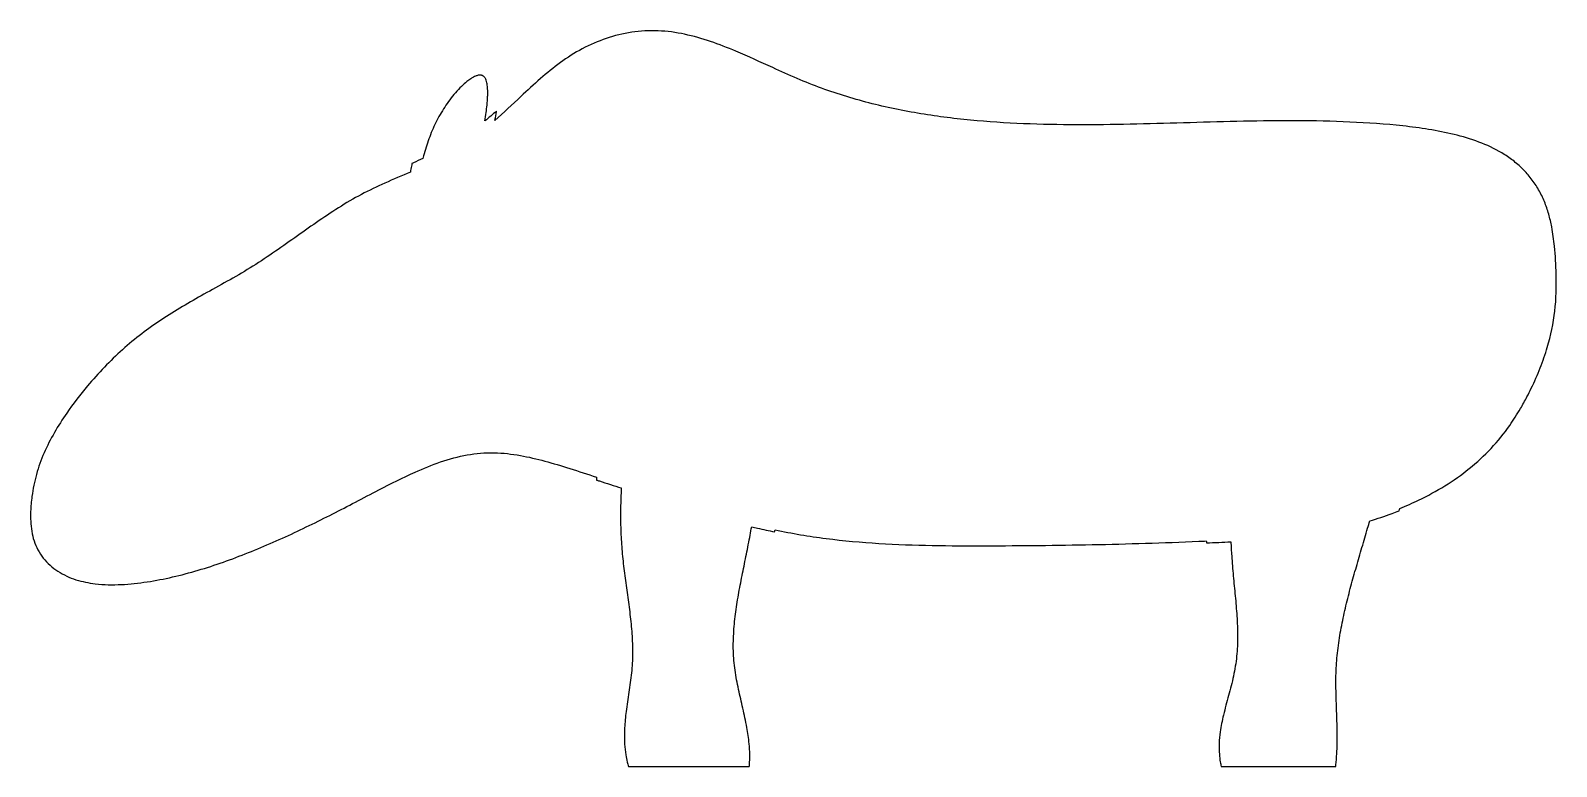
# Model space of a CAD drawing. Header units: millimetres. Extents: x -294 to -3, y 0 to 141.
import ezdxf

# ---------------------------------------------------------------- set-up
doc = ezdxf.new("R2010")
doc.units = ezdxf.units.MM
doc.layers.add('outline', color=7, linetype='Continuous')

msp = doc.modelspace()

# ---------------------------------------------------------------- linework, layer by layer
at = {"layer": 'outline'}
for p, q in [((-180.09, 0.05), (-156.99, 0.05)), ((-66.8, 0.05), (-44.92, 0.05))]:
    msp.add_line(p, q, dxfattribs=at)
for points, knots in [([(-8.36, 70.68), (-8.08, 71.22), (-7.8, 71.77), (-6.92, 73.59), (-6.36, 74.89), (-5.34, 77.5), (-4.88, 78.81), (-3.79, 82.4), (-3.3, 84.73), (-2.77, 89.42), (-2.72, 91.77), (-2.83, 95.91), (-2.93, 97.69), (-3.23, 100.71), (-3.4, 101.93), (-3.79, 103.98), (-3.98, 104.8), (-4.44, 106.42), (-4.71, 107.21), (-5.35, 108.77), (-5.72, 109.53), (-6.56, 110.99), (-7.02, 111.69), (-8.05, 113.02), (-8.6, 113.65), (-9.79, 114.83), (-10.42, 115.38), (-11.75, 116.39), (-12.44, 116.86), (-14.56, 118.12), (-16.04, 118.81), (-19.12, 119.96), (-20.7, 120.43), (-25.51, 121.6), (-28.78, 122.09), (-35.44, 122.82), (-38.82, 123.05), (-45.59, 123.36), (-48.98, 123.43), (-55.77, 123.46), (-59.16, 123.41), (-65.95, 123.27), (-69.34, 123.18), (-76.14, 122.98), (-79.53, 122.88), (-86.33, 122.72), (-89.73, 122.67), (-96.52, 122.67), (-99.92, 122.71), (-106.7, 122.96), (-110.09, 123.15), (-116.85, 123.75), (-120.22, 124.15), (-126.91, 125.22), (-130.23, 125.88), (-136.78, 127.53), (-140, 128.51), (-144.75, 130.24), (-146.31, 130.87), (-149.42, 132.19), (-150.97, 132.89), (-154.86, 134.66), (-157.2, 135.73), (-161.16, 137.4), (-162.76, 138.03), (-166.02, 139.13), (-167.67, 139.61), (-171.02, 140.33), (-172.72, 140.56), (-176.11, 140.69), (-177.8, 140.6), (-181.13, 140.11), (-182.76, 139.71), (-185.92, 138.64), (-187.44, 137.98), (-190.37, 136.42), (-191.77, 135.54), (-194.42, 133.6), (-195.68, 132.57), (-198.17, 130.39), (-199.41, 129.24), (-202.29, 126.56), (-203.92, 125), (-205.6, 123.51)], [0, 0, 0, 0, 0.007269, 0.007269, 0.024062, 0.024062, 0.040513, 0.040513, 0.068635, 0.068635, 0.096541, 0.096541, 0.117748, 0.117748, 0.132461, 0.132461, 0.142433, 0.142433, 0.152431, 0.152431, 0.16243, 0.16243, 0.172405, 0.172405, 0.182354, 0.182354, 0.192271, 0.192271, 0.202157, 0.202157, 0.221542, 0.221542, 0.241107, 0.241107, 0.28031, 0.28031, 0.320532, 0.320532, 0.360777, 0.360777, 0.401047, 0.401047, 0.441355, 0.441355, 0.481679, 0.481679, 0.522008, 0.522008, 0.56232, 0.56232, 0.602586, 0.602586, 0.642828, 0.642828, 0.682979, 0.682979, 0.722954, 0.722954, 0.742929, 0.742929, 0.763076, 0.763076, 0.793629, 0.793629, 0.814042, 0.814042, 0.834462, 0.834462, 0.854712, 0.854712, 0.874765, 0.874765, 0.894627, 0.894627, 0.914337, 0.914337, 0.933947, 0.933947, 0.953283, 0.953283, 0.973283, 0.973283, 1, 1, 1, 1]), ([(-207.51, 123.41), (-207.42, 123.94), (-207.35, 124.48), (-207.21, 125.49), (-207.16, 125.97), (-207.08, 126.77), (-207.05, 127.09), (-207.02, 127.63), (-207.01, 127.84), (-206.99, 128.2), (-206.99, 128.34), (-206.98, 128.62), (-206.98, 128.77), (-206.98, 129.12), (-206.99, 129.33), (-207.02, 129.86), (-207.05, 130.17), (-207.13, 130.64), (-207.17, 130.8), (-207.25, 131.1), (-207.3, 131.25), (-207.4, 131.46), (-207.44, 131.53), (-207.53, 131.67), (-207.57, 131.73), (-207.68, 131.85), (-207.73, 131.9), (-207.83, 131.98), (-207.86, 132), (-207.93, 132.04), (-207.96, 132.06), (-208.03, 132.09), (-208.07, 132.1), (-208.15, 132.13), (-208.19, 132.14), (-208.26, 132.15), (-208.3, 132.16), (-208.38, 132.17), (-208.42, 132.17), (-208.52, 132.17), (-208.58, 132.17), (-208.7, 132.15), (-208.76, 132.14), (-208.91, 132.11), (-208.99, 132.09), (-209.16, 132.03), (-209.25, 132), (-209.45, 131.91), (-209.58, 131.85), (-209.87, 131.69), (-210.05, 131.59), (-210.47, 131.31), (-210.72, 131.13), (-211.31, 130.65), (-211.66, 130.34), (-212.39, 129.63), (-212.78, 129.21), (-213.53, 128.36), (-213.89, 127.91), (-214.57, 127.01), (-214.89, 126.54), (-215.51, 125.59), (-215.81, 125.11), (-216.37, 124.12), (-216.64, 123.62), (-217.14, 122.61), (-217.38, 122.09), (-217.83, 121.05), (-218.03, 120.52), (-218.42, 119.46), (-218.61, 118.92), (-218.94, 117.84), (-219.1, 117.29), (-219.28, 116.57), (-219.33, 116.39), (-219.37, 116.22)], [0, 0, 0, 0, 0.054845, 0.054845, 0.103891, 0.103891, 0.136532, 0.136532, 0.158264, 0.158264, 0.172739, 0.172739, 0.187138, 0.187138, 0.208686, 0.208686, 0.240778, 0.240778, 0.256874, 0.256874, 0.272854, 0.272854, 0.280891, 0.280891, 0.28889, 0.28889, 0.29684, 0.29684, 0.300867, 0.300867, 0.304894, 0.304894, 0.308923, 0.308923, 0.312957, 0.312957, 0.316997, 0.316997, 0.321044, 0.321044, 0.327105, 0.327105, 0.333184, 0.333184, 0.342306, 0.342306, 0.351452, 0.351452, 0.365185, 0.365185, 0.385814, 0.385814, 0.416787, 0.416787, 0.463217, 0.463217, 0.521044, 0.521044, 0.57873, 0.57873, 0.63633, 0.63633, 0.693886, 0.693886, 0.751428, 0.751428, 0.808973, 0.808973, 0.866533, 0.866533, 0.924114, 0.924114, 0.981716, 0.981716, 1, 1, 1, 1]), ([(-205.6, 123.51), (-205.6, 123.53), (-205.6, 123.56), (-205.5, 124.11), (-205.42, 124.65), (-205.33, 125.22), (-205.32, 125.25), (-205.32, 125.29)], [0, 0, 0, 0, 0.037579, 0.037579, 0.942573, 0.942573, 1, 1, 1, 1]), ([(-221.46, 115.3), (-221.49, 115.13), (-221.53, 114.96), (-221.63, 114.4), (-221.7, 114.02), (-221.76, 113.63)], [0, 0, 0, 0, 0.304264, 0.304264, 1, 1, 1, 1]), ([(-219.37, 116.22), (-219.96, 115.95), (-220.56, 115.69), (-221.26, 115.39), (-221.36, 115.34), (-221.46, 115.3)], [0, 0, 0, 0, 0.854839, 0.854839, 1, 1, 1, 1]), ([(-221.76, 113.63), (-223.39, 112.93), (-225.02, 112.25), (-228.15, 110.85), (-229.66, 110.14), (-232.62, 108.57), (-234.07, 107.71), (-238.35, 105), (-241.11, 103.04), (-246.67, 99.1), (-249.47, 97.12), (-255.28, 93.55), (-258.26, 91.94), (-263.98, 88.75), (-266.72, 87.17), (-270.64, 84.56), (-271.89, 83.67), (-274.37, 81.77), (-275.59, 80.75), (-279.17, 77.54), (-281.4, 75.23), (-284.88, 71.1), (-286.21, 69.37), (-288.28, 66.36), (-289.07, 65.13), (-290.52, 62.6), (-291.19, 61.3), (-292.35, 58.63), (-292.84, 57.26), (-293.61, 54.49), (-293.9, 53.08), (-294.21, 50.71), (-294.3, 49.76), (-294.36, 48.16), (-294.36, 47.52), (-294.3, 46.26), (-294.24, 45.63), (-294.04, 44.38), (-293.89, 43.77), (-293.5, 42.58), (-293.26, 42.01), (-292.67, 40.9), (-292.32, 40.38), (-291.54, 39.39), (-291.11, 38.93), (-290.16, 38.08), (-289.66, 37.7), (-288.59, 37.01), (-288.03, 36.7), (-286.87, 36.17), (-286.28, 35.94), (-284.48, 35.37), (-283.25, 35.12), (-281.17, 34.87), (-280.34, 34.81), (-277.84, 34.75), (-276.18, 34.84), (-271.23, 35.36), (-267.99, 36.02), (-261.51, 37.72), (-258.29, 38.79), (-251.92, 41.19), (-248.76, 42.52), (-242.6, 45.34), (-239.6, 46.81), (-235.16, 49.06), (-233.71, 49.81), (-230.77, 51.35), (-229.28, 52.13), (-225.5, 54.09), (-223.2, 55.25), (-219.26, 57.01), (-217.65, 57.67), (-214.34, 58.81), (-212.65, 59.28), (-209.22, 59.9), (-207.49, 60.03), (-204.07, 59.96), (-202.39, 59.77), (-199.17, 59.2), (-197.62, 58.83), (-194.49, 57.98), (-192.9, 57.49), (-189.6, 56.46), (-187.89, 55.9), (-186.19, 55.34)], [0, 0, 0, 0, 0.023706, 0.023706, 0.046037, 0.046037, 0.068662, 0.068662, 0.114041, 0.114041, 0.160092, 0.160092, 0.205534, 0.205534, 0.247975, 0.247975, 0.268618, 0.268618, 0.289943, 0.289943, 0.333055, 0.333055, 0.362371, 0.362371, 0.381978, 0.381978, 0.401586, 0.401586, 0.421018, 0.421018, 0.440252, 0.440252, 0.453103, 0.453103, 0.461658, 0.461658, 0.470143, 0.470143, 0.478553, 0.478553, 0.486937, 0.486937, 0.495358, 0.495358, 0.50384, 0.50384, 0.512374, 0.512374, 0.52091, 0.52091, 0.529422, 0.529422, 0.546243, 0.546243, 0.557508, 0.557508, 0.5798, 0.5798, 0.624174, 0.624174, 0.669659, 0.669659, 0.715599, 0.715599, 0.760497, 0.760497, 0.782419, 0.782419, 0.804973, 0.804973, 0.839556, 0.839556, 0.862885, 0.862885, 0.886464, 0.886464, 0.909679, 0.909679, 0.932303, 0.932303, 0.953624, 0.953624, 0.975883, 0.975883, 1, 1, 1, 1]), ([(-32.65, 49.38), (-31.44, 49.87), (-30.24, 50.39), (-27.35, 51.78), (-25.67, 52.69), (-22.43, 54.69), (-20.88, 55.79), (-17.92, 58.17), (-16.52, 59.46), (-13.93, 62.22), (-12.74, 63.69), (-10.93, 66.28), (-10.24, 67.35), (-9.17, 69.18), (-8.76, 69.92), (-8.36, 70.68)], [0, 0, 0, 0, 0.118606, 0.118606, 0.291343, 0.291343, 0.463993, 0.463993, 0.636042, 0.636042, 0.807626, 0.807626, 0.922889, 0.922889, 1, 1, 1, 1]), ([(-186.22, 54.79), (-186.02, 54.73), (-185.83, 54.67), (-184.24, 54.17), (-182.85, 53.72), (-181.45, 53.27)], [0, 0, 0, 0, 0.121357, 0.121357, 1, 1, 1, 1]), ([(-181.45, 53.27), (-181.49, 52.62), (-181.52, 51.97), (-181.58, 50.08), (-181.6, 48.84), (-181.59, 46.37), (-181.56, 45.13), (-181.43, 42.66), (-181.34, 41.43), (-181.1, 38.97), (-180.95, 37.74), (-180.63, 35.28), (-180.45, 34.05), (-180.11, 31.59), (-179.94, 30.36), (-179.65, 27.88), (-179.52, 26.64), (-179.34, 24.15), (-179.29, 22.91), (-179.31, 20.41), (-179.38, 19.17), (-179.64, 16.7), (-179.82, 15.47), (-180.18, 13.01), (-180.37, 11.79), (-180.66, 9.51), (-180.76, 8.47), (-180.88, 6.38), (-180.88, 5.34), (-180.77, 3.61), (-180.7, 2.93), (-180.51, 1.79), (-180.42, 1.34), (-180.25, 0.61), (-180.17, 0.33), (-180.09, 0.05)], [0, 0, 0, 0, 0.036434, 0.036434, 0.105898, 0.105898, 0.175271, 0.175271, 0.244536, 0.244536, 0.313885, 0.313885, 0.383443, 0.383443, 0.453221, 0.453221, 0.523161, 0.523161, 0.593116, 0.593116, 0.662828, 0.662828, 0.732419, 0.732419, 0.802114, 0.802114, 0.860846, 0.860846, 0.9192, 0.9192, 0.957925, 0.957925, 0.983735, 0.983735, 1, 1, 1, 1]), ([(-44.92, 0.05), (-44.88, 0.35), (-44.85, 0.65), (-44.78, 1.43), (-44.74, 1.91), (-44.67, 3.1), (-44.65, 3.82), (-44.61, 5.62), (-44.62, 6.69), (-44.68, 9.05), (-44.73, 10.33), (-44.82, 12.89), (-44.86, 14.17), (-44.89, 16.74), (-44.87, 18.03), (-44.71, 20.61), (-44.58, 21.89), (-44.24, 24.45), (-44.02, 25.73), (-43.53, 28.26), (-43.25, 29.52), (-42.66, 32.02), (-42.34, 33.27), (-41.67, 35.75), (-41.32, 36.98), (-40.62, 39.44), (-40.26, 40.67), (-39.54, 43.13), (-39.18, 44.36), (-38.68, 46.05), (-38.54, 46.51), (-38.4, 46.98)], [0, 0, 0, 0, 0.019033, 0.019033, 0.049139, 0.049139, 0.094277, 0.094277, 0.16201, 0.16201, 0.242442, 0.242442, 0.323056, 0.323056, 0.40396, 0.40396, 0.485187, 0.485187, 0.56636, 0.56636, 0.647377, 0.647377, 0.728174, 0.728174, 0.808713, 0.808713, 0.889131, 0.889131, 0.969552, 0.969552, 1, 1, 1, 1]), ([(-38.4, 46.98), (-36.97, 47.41), (-35.55, 47.88), (-33.7, 48.57), (-33.26, 48.74), (-32.82, 48.91)], [0, 0, 0, 0, 0.758535, 0.758535, 1, 1, 1, 1]), ([(-156.99, 0.05), (-156.97, 0.34), (-156.95, 0.63), (-156.91, 1.39), (-156.9, 1.85), (-156.91, 3.01), (-156.95, 3.71), (-157.11, 5.44), (-157.27, 6.48), (-157.68, 8.74), (-157.94, 9.95), (-158.5, 12.37), (-158.78, 13.58), (-159.31, 16), (-159.54, 17.22), (-159.89, 19.67), (-160, 20.91), (-160.07, 23.4), (-160.03, 24.64), (-159.87, 27.13), (-159.73, 28.38), (-159.4, 30.85), (-159.2, 32.08), (-158.76, 34.53), (-158.52, 35.75), (-158.03, 38.19), (-157.78, 39.4), (-157.3, 41.83), (-157.06, 43.04), (-156.73, 44.79), (-156.63, 45.33), (-156.53, 45.87)], [0, 0, 0, 0, 0.018889, 0.018889, 0.048846, 0.048846, 0.093858, 0.093858, 0.161617, 0.161617, 0.242041, 0.242041, 0.322227, 0.322227, 0.402204, 0.402204, 0.482393, 0.482393, 0.562986, 0.562986, 0.643686, 0.643686, 0.724284, 0.724284, 0.804662, 0.804662, 0.884767, 0.884767, 0.964701, 0.964701, 1, 1, 1, 1]), ([(-156.53, 45.87), (-156.16, 45.78), (-155.8, 45.69), (-154.34, 45.35), (-153.25, 45.11), (-152.16, 44.87)], [0, 0, 0, 0, 0.253443, 0.253443, 1, 1, 1, 1]), ([(-152.16, 44.87), (-152.16, 44.89), (-152.15, 44.9), (-152.12, 45.03), (-152.1, 45.15), (-152.07, 45.27)], [0, 0, 0, 0, 0.092901, 0.092901, 1, 1, 1, 1]), ([(-152.07, 45.27), (-148.84, 44.59), (-145.59, 44.04), (-138.96, 43.18), (-135.59, 42.88), (-128.83, 42.47), (-125.45, 42.35), (-118.66, 42.23), (-115.27, 42.22), (-108.48, 42.24), (-105.08, 42.26), (-98.28, 42.33), (-94.88, 42.38), (-88.08, 42.51), (-84.68, 42.6), (-77.88, 42.81), (-74.49, 42.93), (-70.61, 43.1), (-70.13, 43.12), (-69.65, 43.14)], [0, 0, 0, 0, 0.119725, 0.119725, 0.242599, 0.242599, 0.365577, 0.365577, 0.488821, 0.488821, 0.612232, 0.612232, 0.735653, 0.735653, 0.859079, 0.859079, 0.982507, 0.982507, 1, 1, 1, 1]), ([(-64.96, 43), (-64.92, 42.09), (-64.86, 41.18), (-64.72, 39), (-64.61, 37.73), (-64.38, 35.18), (-64.25, 33.91), (-64, 31.36), (-63.89, 30.08), (-63.72, 27.51), (-63.67, 26.23), (-63.67, 23.66), (-63.72, 22.38), (-63.98, 19.83), (-64.19, 18.57), (-64.73, 16.08), (-65.06, 14.84), (-65.73, 12.36), (-66.07, 11.12), (-66.62, 8.81), (-66.84, 7.74), (-67.09, 5.94), (-67.16, 5.22), (-67.22, 3.79), (-67.21, 3.07), (-67.12, 1.88), (-67.06, 1.4), (-66.93, 0.64), (-66.87, 0.34), (-66.8, 0.05)], [0, 0, 0, 0, 0.062888, 0.062888, 0.151095, 0.151095, 0.239545, 0.239545, 0.328276, 0.328276, 0.417129, 0.417129, 0.50579, 0.50579, 0.593954, 0.593954, 0.682378, 0.682378, 0.771455, 0.771455, 0.846731, 0.846731, 0.896664, 0.896664, 0.946256, 0.946256, 0.979208, 0.979208, 1, 1, 1, 1])]:
    msp.add_open_spline(points, degree=3, knots=knots, dxfattribs=at)
for points in [[(-205.32, 125.29), (-206.04, 124.65), (-206.76, 124.02), (-207.51, 123.41)], [(-186.19, 55.34), (-186.2, 55.16), (-186.21, 54.98), (-186.22, 54.79)], [(-32.82, 48.91), (-32.76, 49.07), (-32.71, 49.23), (-32.65, 49.38)], [(-69.65, 43.14), (-69.63, 43.02), (-69.62, 42.89), (-69.6, 42.77)], [(-69.6, 42.77), (-68.06, 42.84), (-66.51, 42.91), (-64.96, 43)]]:
    msp.add_open_spline(points, degree=3, dxfattribs=at)

doc.saveas('drawing.dxf')
